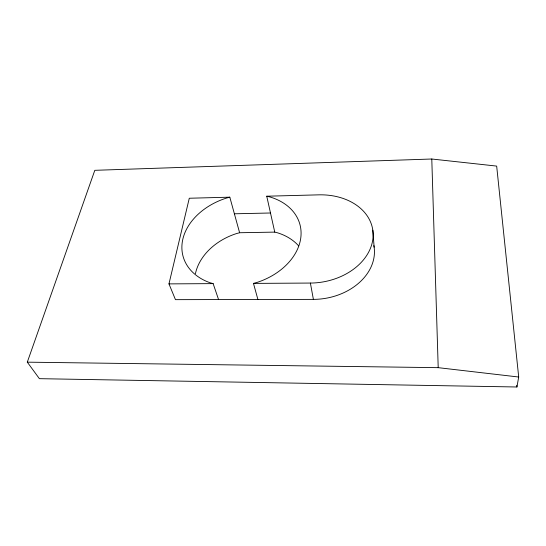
<?xml version="1.0" encoding="UTF-8"?>
<svg xmlns="http://www.w3.org/2000/svg" width="546" height="546" viewBox="0 0 546 546"><rect width="100%" height="100%" fill="white"/><g stroke="black" fill="none" stroke-linecap="round" stroke-linejoin="round"><path stroke-width="0.82" d="M516.925 386.991L518.7 377.02L496.669 166.093L431.784 159.009L94.806 170.318L27.3 362.162L39.394 378.671L516.925 386.991L516.748 385.292M373.867 245.591A56.675 43.366 -9.3 0 1 313.39 299.379L175.464 299.658L168.967 283.886L189.285 198.239L229.811 197.174L239.612 232.739L274.754 232.111L277.682 232.849A57.364 44.165 -15.5 0 1 298.628 245.857M257.903 299.488L253.467 283.394L257.091 282.412A60.565 44.799 -15.3 0 0 300.689 238.541A60.565 44.799 -15.3 0 0 269.82 196.929L266.748 196.212L274.754 232.111M239.612 232.739L236.493 233.572A57.364 44.165 -15.5 0 0 195.427 273.669M229.811 197.174L226.529 198.055A60.565 44.799 -15.3 0 0 182.569 240.431A60.565 44.799 -15.3 0 0 209.91 282.698L213.138 283.627L218.571 299.57M266.748 196.212L318.782 194.847A58.135 43.673 -9.4 0 1 372.993 238.022A58.135 43.673 -9.4 0 1 310.387 283.06L253.467 283.394M234.391 213.793L270.495 212.995M168.967 283.886L213.138 283.627M27.3 362.162L438.206 367.663L518.7 377.02M310.387 283.06L313.39 299.379M372.822 230.173L374.133 247.195M431.784 159.009L438.206 367.663"/></g></svg>
